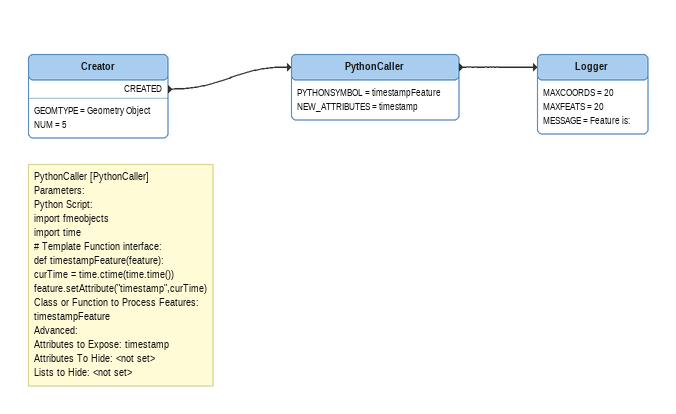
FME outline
Creator
    GEOMTYPE = Geometry Object
    NUM = 5
    CREATED -> PythonCaller
Note: PythonCaller [PythonCaller] / Parameters: / Python Script: / import fmeobjects / import time / # Template Function interface: / def timestampFeature(feature): / curTime = time.ctime(time.time()) / feature.setAttribute("timestamp",curTime) / Class or Function to Process Features: timestampFeature / Advanced: / Attributes to Expose: timestamp / Attributes To Hide: <not set> / Lists to Hide: <not set>
PythonCaller
    PYTHONSYMBOL = timestampFeature
    NEW_ATTRIBUTES = timestamp
    -> Logger
Logger
    MAXCOORDS = 20
    MAXFEATS = 20
    MESSAGE = Feature is:
